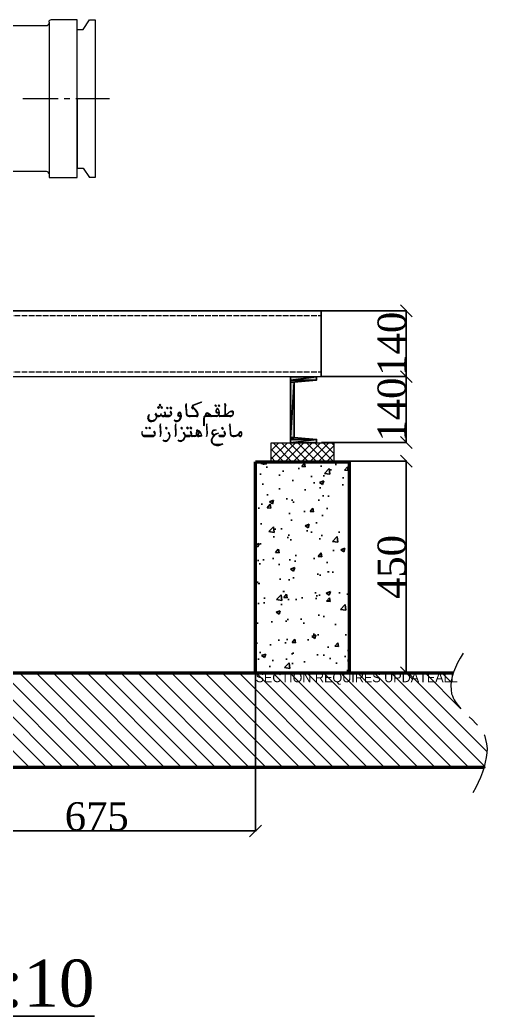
# Model space of a CAD drawing. Header units: millimetres. Extents: x 304 to 3003, y 153 to 2618.
# Drawn here: x 2010 to 3003, y 153 to 2271 of the extents above; entities that cross this region are included whole.
import ezdxf

# ---------------------------------------------------------------- set-up
doc = ezdxf.new("R2010")
doc.units = ezdxf.units.MM
doc.linetypes.add('ACAD_ISO02W100', pattern=[15, 12, -3])
doc.linetypes.add('CENTER', pattern=[50.8, 31.75, -6.35, 6.35, -6.35])
for name, color, linetype, lineweight in [('CL', 2, 'CENTER', 0), ('DL', 8, 'ACAD_ISO02W100', 0), ('Wall', 1, 'Continuous', 50)]:
    doc.layers.add(name, color=color, linetype=linetype, lineweight=lineweight)
doc.layers.add('PDF_0', color=7, linetype='Continuous')
doc.styles.add('nassar2', font='cent.shx', dxfattribs={"height": 60})
doc.dimstyles.new('Nassar2', dxfattribs={"dimtxt": 35, "dimasz": 25, "dimexe": 1.25, "dimexo": 0.625, "dimtad": 1, "dimtxsty": 'nassar2', "dimblk": 'OBLIQUE', "dimcen": 2.5, "dimadec": 0, "dimazin": 0, "dimtfac": 1, "dimtmove": 0, "dimatfit": 3, "dimldrblk": 'OBLIQUE', "dimfxl": 1, "dimarcsym": 0})

# ---------------------------------------------------------------- blocks, each defined once
blk = doc.blocks.new('_Oblique')
at = {"color": 0, "linetype": 'ByBlock', "lineweight": -2}
blk.add_line((-0.5, -0.5), (0.5, 0.5), dxfattribs=at)
blk = doc.blocks.new('*D5')
at = {"color": 0, "lineweight": -2, "transparency": 16777216}
for p, q in [((2510.8, 882.1), (2510.8, 545.3)), ((1835.8, 612.8), (1835.8, 545.3)), ((1835.8, 546.5), (2510.8, 546.5))]:
    blk.add_line(p, q, dxfattribs=at)
at = {"layer": 'Defpoints', "color": 0, "transparency": 16777216}
for p in [(2510.8, 882.7), (1835.8, 613.4), (2510.8, 546.5)]:
    blk.add_point(p, dxfattribs=at)
at = {"color": 0, "lineweight": -2, "transparency": 16777216, "xscale": 25, "yscale": 25, "zscale": 25, "rotation": 180}
blk.add_blockref('_Oblique', (1835.8, 546.5), dxfattribs=at)
at = {"color": 0, "lineweight": -2, "transparency": 16777216, "xscale": 25, "yscale": 25, "zscale": 25}
blk.add_blockref('_Oblique', (2510.8, 546.5), dxfattribs=at)
at = {"color": 0, "transparency": 16777216, "insert": (2173.3, 577.1), "char_height": 60, "attachment_point": 5, "style": 'nassar2'}
blk.add_mtext('675', dxfattribs=at)
blk = doc.blocks.new('*D11')
at = {"color": 0, "lineweight": -2, "transparency": 16777216}
for p, q in [((2651.2, 1652.6), (2832.4, 1652.6)), ((2831.2, 1512.6), (2831.2, 1652.6)), ((2651.2, 1512.6), (2832.4, 1512.6))]:
    blk.add_line(p, q, dxfattribs=at)
at = {"layer": 'Defpoints', "color": 0, "transparency": 16777216}
for p in [(2650.5, 1652.6), (2831.2, 1652.6), (2650.5, 1512.6)]:
    blk.add_point(p, dxfattribs=at)
at = {"color": 0, "lineweight": -2, "transparency": 16777216, "xscale": 25, "yscale": 25, "zscale": 25}
for p, rotation in [((2831.2, 1652.6), 90), ((2831.2, 1512.6), 270)]:
    blk.add_blockref('_Oblique', p, dxfattribs=dict(at, rotation=rotation))
at = {"color": 0, "transparency": 16777216, "insert": (2800.6, 1582.6), "char_height": 60, "attachment_point": 5, "rotation": 90, "style": 'nassar2'}
blk.add_mtext('140', dxfattribs=at)
blk = doc.blocks.new('*D12')
at = {"color": 0, "lineweight": -2, "transparency": 16777216}
for p, q in [((2651.2, 1512.6), (2832.4, 1512.6)), ((2831.2, 1512.6), (2831.2, 1372.6)), ((2651.2, 1372.6), (2832.4, 1372.6))]:
    blk.add_line(p, q, dxfattribs=at)
at = {"layer": 'Defpoints', "color": 0, "transparency": 16777216}
for p in [(2650.5, 1512.6), (2650.5, 1372.6), (2831.2, 1372.6)]:
    blk.add_point(p, dxfattribs=at)
at = {"color": 0, "lineweight": -2, "transparency": 16777216, "xscale": 25, "yscale": 25, "zscale": 25}
for p, rotation in [((2831.2, 1512.6), 90), ((2831.2, 1372.6), 270)]:
    blk.add_blockref('_Oblique', p, dxfattribs=dict(at, rotation=rotation))
at = {"color": 0, "transparency": 16777216, "insert": (2800.6, 1442.6), "char_height": 60, "attachment_point": 5, "rotation": 90, "style": 'nassar2'}
blk.add_mtext('140', dxfattribs=at)
blk = doc.blocks.new('*D13')
at = {"color": 0, "lineweight": -2, "transparency": 16777216}
for p, q in [((2711.5, 1332.8), (2832.4, 1332.8)), ((2831.2, 882.8), (2831.2, 1332.8)), ((2711.5, 882.8), (2832.4, 882.8))]:
    blk.add_line(p, q, dxfattribs=at)
at = {"layer": 'Defpoints', "color": 0, "transparency": 16777216}
for p in [(2710.9, 1332.8), (2831.2, 1332.8), (2710.9, 882.8)]:
    blk.add_point(p, dxfattribs=at)
at = {"color": 0, "lineweight": -2, "transparency": 16777216, "xscale": 25, "yscale": 25, "zscale": 25}
for p, rotation in [((2831.2, 1332.8), 90), ((2831.2, 882.8), 270)]:
    blk.add_blockref('_Oblique', p, dxfattribs=dict(at, rotation=rotation))
at = {"color": 0, "transparency": 16777216, "insert": (2800.6, 1107.8), "char_height": 60, "attachment_point": 5, "rotation": 90, "style": 'nassar2'}
blk.add_mtext('450', dxfattribs=at)

msp = doc.modelspace()

# ---------------------------------------------------------------- hatches: boundary and pattern name
at = {"true_color": 0x000007}
h = msp.add_hatch(color=7, dxfattribs=at)
h.paths.add_polyline_path([(2585.244, 1512.248), (2640.546, 1512.248), (2585.244, 1505.401)])
h.paths.add_polyline_path([(2640.546, 1512.248), (2585.244, 1505.401), (2640.546, 1505.401)])
h = msp.add_hatch(color=7, dxfattribs=at)
h.paths.add_polyline_path([(2585.244, 1505.401), (2640.546, 1505.401), (2585.244, 1500.66)])
h.paths.add_polyline_path([(2640.546, 1505.401), (2585.244, 1500.66), (2592.618, 1500.66)])
h = msp.add_hatch(color=7, dxfattribs=at)
h.paths.add_polyline_path([(2585.244, 1500.66), (2592.618, 1500.66), (2585.244, 1383.209)])
h.paths.add_polyline_path([(2592.618, 1500.66), (2585.244, 1383.209), (2592.618, 1383.209)])
h = msp.add_hatch(color=7, dxfattribs=at)
h.paths.add_polyline_path([(2585.244, 1383.209), (2592.618, 1383.209), (2585.244, 1378.995)])
h.paths.add_polyline_path([(2592.618, 1383.209), (2585.244, 1378.995), (2640.546, 1378.995)])
h = msp.add_hatch(color=7, dxfattribs=at)
h.paths.add_polyline_path([(2585.244, 1378.995), (2640.546, 1378.995), (2585.244, 1372.148)])
h.paths.add_polyline_path([(2640.546, 1378.995), (2585.244, 1372.148), (2640.546, 1372.148)])
h = msp.add_hatch()
h.set_pattern_fill('AR-CONC', color=4, scale=0.5)
h.set_pattern_definition([(50, (2673.42, -0.13), (91.0923, -7.9695), [9.525, -104.775]), (355, (2673.42, -0.13), (-17.622, 95.5284), [7.62, -83.82]), (100.4514, (2681.01, -0.79), (73.4706, 87.559), [8.095, -89.045]), (46.184, (2673.42, 25.27), (135.54, -21.021), [14.287, -157.162]), (96.636, (2684.72, 23.52), (118.702, 123.713), [12.143, -133.568]), (351.184, (2673.42, 25.27), (118.702, 123.713), [11.43, -125.73]), (21, (2686.12, 18.92), (75.807, -51.1326), [9.525, -104.775]), (326, (2686.12, 18.92), (30.901, 92.094), [7.62, -83.82]), (71.4514, (2692.44, 14.66), (106.708, 40.9614), [8.095, -89.045]), (37.5, (2673.42, -0.13), (1.5443, 42.2775), [0, -82.804, 0, -85.09, 0, -84.1375]), (7.5, (2673.42, -0.13), (33.4098, 50.0903), [0, -48.514, 0, -80.899, 0, -32.0675]), (327.5, (2645.1, -0.13), (67.7953, -2.8644), [0, -31.75, 0, -99.06, 0, -131.445]), (317.5, (2632.4, -0.13), (74.0646, 12.7132), [0, -41.275, 0, -65.786, 0, -93.345])])
h.paths.add_polyline_path([(2710.859, 1330.917), (2510.718, 1330.917), (2510.718, 881.947), (2710.859, 881.947)])
at = {"ltscale": 4}
h = msp.add_hatch(dxfattribs=at)
h.set_pattern_fill('ANSI31', color=256, scale=8, angle=90)
h.set_pattern_definition([(135, (74486.954, 28013.582), (-17.960512, -17.960512), [])])
h.paths.add_polyline_path([(1915.809, 881.974), (2931.045, 881.947), (2928.645, 874.749), (2926.539, 865.269), (2926.012, 855.788), (2926.539, 846.834), (2927.592, 838.407), (2929.172, 833.667), (2930.752, 829.454), (2932.859, 825.24), (2934.966, 821.553), (2941.286, 813.126), (2947.079, 806.279), (2996.588, 750.977), (2997.115, 749.924), (2999.748, 740.97), (3001.855, 732.016), (3002.908, 722.009), (3002.382, 712.529), (3001.328, 702.522), (2999.222, 692.515), (2996.708, 682.459), (1915.809, 682.38)])

# ---------------------------------------------------------------- linework, layer by layer
for p, q in [((935.813, 881.947), (2420.813, 881.947)), ((310.037, 682.459), (2439.17, 682.459))]:
    msp.add_line(p, q)
at = {"color": 7, "linetype": 'Continuous', "lineweight": 20, "true_color": 0x000007}
for points in [[(2131.414, 2271.173), (2076.638, 2271.173), (2076.638, 2271.173)], [(2131.414, 1936.199), (2131.414, 2271.173), (2131.414, 2271.173)], [(2144.581, 2251.159), (2157.748, 2271.173), (2157.748, 2271.173)], [(2157.748, 2271.173), (2169.862, 2271.173), (2169.862, 1936.199), (2157.748, 1936.199)], [(1806.447, 2259.059), (2066.631, 2259.059), (2066.631, 2259.059)], [(2071.898, 2266.433), (2071.898, 2263.8), (2071.898, 2263.8)], [(2071.898, 2263.8), (2071.898, 1943.573), (2071.898, 1943.573)], [(2131.414, 2103.686), (2131.414, 2251.159), (2131.414, 2251.159)], [(2131.414, 2251.159), (2144.581, 2251.159), (2144.581, 2251.159)], [(2091.385, 2103.686), (2016.069, 2103.686), (2016.069, 2103.686)], [(2116.14, 2103.686), (2104.026, 2103.686), (2104.026, 2103.686)], [(2200.41, 2103.686), (2128.78, 2103.686), (2128.78, 2103.686)], [(2131.414, 2103.686), (2131.414, 1956.213), (2131.414, 1956.213)], [(2131.414, 1956.213), (2144.581, 1956.213), (2144.581, 1956.213)], [(2144.581, 1956.213), (2157.748, 1936.199), (2157.748, 1936.199)], [(2066.631, 1948.84), (1806.447, 1948.84), (1806.447, 1948.84)], [(2071.898, 1943.573), (2071.898, 1936.199), (2071.898, 1936.199)], [(2071.898, 1936.199), (2131.414, 1936.199), (2131.414, 1936.199)], [(2585.244, 1512.248), (2585.244, 1372.148), (2585.244, 1372.148)], [(2592.618, 1500.66), (2592.618, 1383.209), (2592.618, 1383.209)], [(2640.546, 1378.995), (2640.546, 1372.148), (2640.546, 1378.995), (2592.618, 1383.209)], [(2544.162, 1337.914), (2578.397, 1372.148), (2578.397, 1372.148)], [(2544.162, 1355.294), (2560.49, 1372.148), (2560.49, 1372.148)], [(2571.55, 1331.067), (2544.162, 1358.454), (2544.162, 1358.454)], [(2588.931, 1331.067), (2548.376, 1372.148), (2548.376, 1372.148)], [(2555.223, 1331.067), (2595.778, 1372.148), (2595.778, 1372.148)], [(2606.838, 1331.067), (2565.757, 1372.148), (2565.757, 1372.148)], [(2572.604, 1331.067), (2613.685, 1372.148), (2613.685, 1372.148)], [(2624.219, 1331.067), (2583.137, 1372.148), (2583.137, 1372.148)], [(2640.546, 1372.148), (2585.244, 1372.148), (2585.244, 1372.148)], [(2589.984, 1331.067), (2631.066, 1372.148), (2631.066, 1372.148)], [(2642.127, 1331.067), (2601.045, 1372.148), (2601.045, 1372.148)], [(2607.892, 1331.067), (2648.973, 1372.148), (2648.973, 1372.148)], [(2660.034, 1331.067), (2618.952, 1372.148), (2618.952, 1372.148)], [(2625.272, 1331.067), (2666.354, 1372.148), (2666.354, 1372.148)], [(2677.415, 1331.593), (2636.86, 1372.148), (2636.86, 1372.148)], [(2643.18, 1331.067), (2677.415, 1365.301), (2677.415, 1365.301)], [(2677.415, 1348.974), (2654.24, 1372.148), (2654.24, 1372.148)], [(2677.415, 1366.881), (2672.148, 1372.148), (2672.148, 1372.148)], [(2553.643, 1331.067), (2544.162, 1341.074), (2544.162, 1341.074)], [(2661.087, 1331.067), (2677.415, 1347.394), (2677.415, 1347.394)], [(2951.82, 924.784), (2945.499, 914.251), (2940.232, 904.244), (2935.492, 894.236), (2931.805, 884.229), (2928.645, 874.749), (2926.539, 865.269), (2926.012, 855.788), (2926.539, 846.834), (2927.592, 838.407), (2929.172, 833.667), (2930.752, 829.454), (2932.859, 825.24), (2934.966, 821.553), (2941.286, 813.126), (2947.079, 806.279)], [(2964.987, 788.899), (2971.834, 782.578), (2979.207, 774.678), (2982.368, 771.518)], [(2996.588, 750.977), (2997.115, 749.924), (2999.748, 740.97), (3001.855, 732.016), (3002.908, 722.009), (3002.382, 712.529), (3001.328, 702.522), (2999.222, 692.515), (2996.588, 681.981), (2992.901, 671.447), (2988.688, 660.387), (2983.948, 649.853), (2978.681, 638.792), (2972.887, 627.732)]]:
    msp.add_lwpolyline(points, dxfattribs=at)
for points in [[(798.73, 1512.221), (2650.546, 1512.622), (2650.547, 1652.649)], [(798.73, 1652.618), (2650.547, 1652.618)]]:
    msp.add_lwpolyline(points)
at = {"color": 7, "linetype": 'Continuous', "lineweight": -2, "true_color": 0x000007}
for points in [[(2585.244, 1512.248), (2640.546, 1512.248), (2585.244, 1505.401)], [(2640.546, 1512.248), (2585.244, 1505.401), (2640.546, 1505.401)], [(2585.244, 1505.401), (2640.546, 1505.401), (2585.244, 1500.66)], [(2640.546, 1505.401), (2585.244, 1500.66), (2592.618, 1500.66)], [(2585.244, 1500.66), (2592.618, 1500.66), (2585.244, 1383.209)], [(2592.618, 1500.66), (2585.244, 1383.209), (2592.618, 1383.209)], [(2585.244, 1383.209), (2592.618, 1383.209), (2585.244, 1378.995)], [(2592.618, 1383.209), (2585.244, 1378.995), (2640.546, 1378.995)], [(2585.244, 1378.995), (2640.546, 1378.995), (2585.244, 1372.148)], [(2640.546, 1378.995), (2585.244, 1372.148), (2640.546, 1372.148)]]:
    msp.add_lwpolyline(points, close=True, dxfattribs=at)
at = {"color": 7, "linetype": 'Continuous', "lineweight": 20}
msp.add_lwpolyline([(2544.162, 1372.148), (2677.415, 1372.148), (2677.415, 1331.067), (2544.162, 1331.067)], close=True, dxfattribs=at)
at = {"color": 7, "linetype": 'Continuous', "lineweight": 20, "true_color": 0x000007}
for points in [[(2076.638, 2271.173), (2073.478, 2271.173), (2071.371, 2269.066), (2071.371, 2266.433)], [(2066.631, 2259.059), (2069.264, 2259.059), (2071.371, 2261.166), (2071.371, 2263.8)], [(2071.371, 1944.099), (2071.371, 1946.733), (2069.264, 1948.84), (2066.631, 1948.84)]]:
    msp.add_open_spline(points, degree=3, dxfattribs=at)
at = {"layer": 'CL'}
msp.add_arc((2510.788, 882.766), 1, 0, 180, dxfattribs=at)
msp.add_arc((2510.788, 882.766), 1, 0, 180, dxfattribs=at)
at = {"layer": 'Defpoints'}
msp.add_line((2510.788, 882.766), (2511.788, 882.766), dxfattribs=at)
at = {"layer": 'DL'}
for points in [[(798.73, 1642.618), (2650.547, 1642.618)], [(798.73, 1522.221), (2650.546, 1522.764)]]:
    msp.add_lwpolyline(points, dxfattribs=at)
at = {"layer": 'PDF_0', "lineweight": 18}
for points in [[(2306.314, 1446.709), (2304.197, 1448.825), (2302.685, 1447.313), (2304.5, 1445.197)], [(2309.64, 1451.849), (2307.523, 1453.966), (2306.011, 1452.151), (2307.826, 1450.035)], [(2313.268, 1446.709), (2311.152, 1448.825), (2309.64, 1447.313), (2311.756, 1445.197)], [(2325.363, 1445.802), (2323.246, 1447.918), (2321.734, 1446.104), (2323.851, 1443.987)], [(2332.619, 1445.802), (2330.503, 1447.918), (2328.689, 1446.104), (2330.805, 1443.987)], [(2427.864, 1450.64), (2425.748, 1452.756), (2423.933, 1451.244), (2426.05, 1449.128)], [(2434.819, 1450.64), (2432.702, 1452.756), (2431.19, 1451.244), (2433.307, 1449.128)], [(2280.613, 1403.168), (2278.496, 1405.285), (2276.984, 1403.773), (2279.101, 1401.657)], [(2287.567, 1403.168), (2285.753, 1405.285), (2283.939, 1403.773), (2286.055, 1401.657)], [(2308.128, 1385.329), (2309.64, 1388.957), (2310.245, 1391.376), (2308.733, 1412.239), (2307.523, 1408.006), (2308.733, 1388.655)], [(2323.246, 1402.866), (2321.13, 1404.983), (2319.618, 1403.168), (2321.432, 1401.052)], [(2340.179, 1385.329), (2341.993, 1388.957), (2342.295, 1391.376), (2341.086, 1412.239), (2339.876, 1408.006), (2340.783, 1388.655)], [(2355.297, 1402.866), (2353.18, 1404.983), (2351.668, 1403.168), (2353.785, 1401.052)], [(2367.996, 1403.168), (2365.88, 1405.285), (2364.368, 1403.773), (2366.484, 1401.657)], [(2375.253, 1403.168), (2373.136, 1405.285), (2371.322, 1403.773), (2373.439, 1401.657)], [(2406.699, 1385.329), (2408.211, 1388.957), (2408.815, 1391.376), (2407.606, 1412.239), (2406.396, 1408.006), (2407.303, 1388.655)], [(2442.68, 1402.564), (2440.563, 1404.68), (2438.749, 1403.168), (2440.866, 1401.052)]]:
    msp.add_lwpolyline(points, close=True, dxfattribs=at)
for points in [[(2305.407, 1446.104), (2303.29, 1448.221)], [(2308.733, 1450.942), (2306.616, 1453.058)], [(2312.663, 1446.104), (2310.547, 1448.221)], [(2324.456, 1444.895), (2322.641, 1447.011)], [(2331.712, 1444.895), (2329.596, 1447.011)], [(2364.972, 1433.102), (2363.763, 1454.57), (2362.856, 1453.966), (2361.646, 1451.547), (2362.251, 1448.825), (2363.763, 1433.102)], [(2364.368, 1432.8), (2363.158, 1450.035), (2362.554, 1452.756)], [(2376.765, 1447.616), (2377.672, 1443.383), (2375.253, 1445.499)], [(2378.881, 1452.756), (2395.814, 1458.803), (2394.906, 1457.292), (2380.393, 1452.151)], [(2426.957, 1450.035), (2424.841, 1452.151)], [(2433.911, 1450.035), (2432.097, 1452.151)], [(2445.401, 1451.849), (2445.401, 1432.8), (2446.611, 1432.8), (2446.611, 1450.64), (2447.215, 1450.035), (2448.123, 1452.151)], [(2299.359, 1434.917), (2297.848, 1432.8)], [(2318.106, 1437.335), (2316.594, 1435.824)], [(2329.596, 1429.776), (2318.408, 1429.776)], [(2329.898, 1429.172), (2328.689, 1428.869), (2319.315, 1428.869)], [(2320.525, 1427.66), (2327.177, 1427.66)], [(2330.503, 1438.847), (2329.293, 1437.335)], [(2329.898, 1437.94), (2331.108, 1436.428), (2332.015, 1434.614)], [(2352.273, 1428.869), (2348.04, 1428.869), (2346.831, 1429.474), (2345.923, 1431.591)], [(2347.738, 1435.219), (2348.947, 1436.126), (2349.854, 1436.126), (2351.668, 1434.009)], [(2348.342, 1427.66), (2353.18, 1427.66)], [(2353.18, 1429.776), (2349.552, 1429.776)], [(2368.903, 1429.776), (2383.719, 1429.776)], [(2385.533, 1428.869), (2369.81, 1428.869)], [(2369.81, 1427.66), (2371.927, 1427.66)], [(2385.533, 1427.66), (2371.02, 1427.66)], [(2401.559, 1423.427), (2401.559, 1408.913), (2400.954, 1408.309), (2400.954, 1424.636)], [(2413.653, 1428.869), (2404.885, 1428.869), (2403.07, 1427.962), (2401.559, 1426.148)], [(2410.932, 1435.219), (2415.467, 1431.591), (2413.955, 1427.66), (2405.489, 1427.66)], [(2407.001, 1434.614), (2408.211, 1435.219), (2409.118, 1434.917), (2414.258, 1430.683)], [(2414.56, 1429.776), (2427.259, 1429.776)], [(2432.097, 1430.683), (2428.771, 1428.869), (2415.467, 1428.869)], [(2427.259, 1427.66), (2416.677, 1427.66)], [(2433.004, 1429.776), (2459.31, 1429.776)], [(2457.798, 1428.869), (2433.911, 1428.869)], [(2456.589, 1427.66), (2435.121, 1427.66)], [(2279.706, 1402.564), (2277.589, 1404.378)], [(2286.962, 1402.564), (2284.846, 1404.378)], [(2309.035, 1388.957), (2309.337, 1390.167), (2308.128, 1409.216)], [(2322.339, 1401.959), (2320.223, 1404.075)], [(2341.388, 1388.957), (2341.388, 1390.167), (2340.481, 1409.216)], [(2354.692, 1401.959), (2352.576, 1404.075)], [(2367.089, 1402.564), (2365.275, 1404.378)], [(2374.346, 1402.564), (2372.229, 1404.378)], [(2407.606, 1388.957), (2407.908, 1390.167), (2407.001, 1409.216)], [(2441.773, 1401.959), (2439.656, 1403.773)], [(2458.403, 1390.469), (2457.194, 1412.239), (2456.286, 1411.332), (2455.077, 1408.913), (2455.984, 1406.494), (2457.194, 1390.469)], [(2457.798, 1390.167), (2456.589, 1407.401), (2455.984, 1410.123)], [(2295.126, 1386.538), (2293.917, 1386.236), (2274.868, 1386.236), (2273.356, 1386.538), (2271.844, 1387.143)], [(2294.824, 1387.143), (2273.658, 1387.143)], [(2275.775, 1385.329), (2292.405, 1385.329)], [(2295.731, 1396.516), (2294.219, 1394.702)], [(2295.126, 1395.307), (2296.336, 1393.795), (2297.243, 1391.981)], [(2372.532, 1386.538), (2371.322, 1386.236), (2361.949, 1386.236)], [(2363.158, 1385.329), (2369.81, 1385.329)], [(2373.136, 1396.516), (2371.927, 1394.702)], [(2372.532, 1395.307), (2373.741, 1393.795), (2374.648, 1391.981)], [(2374.043, 1387.143), (2383.719, 1387.143)], [(2385.836, 1387.143), (2383.417, 1386.236), (2375.253, 1386.236)], [(2381.3, 1385.329), (2376.16, 1385.329)], [(2386.44, 1388.05), (2385.533, 1389.864)], [(2386.44, 1397.726), (2390.371, 1396.516), (2393.395, 1394.4)], [(2395.814, 1387.143), (2394.302, 1386.236), (2389.766, 1386.236), (2387.65, 1387.143)], [(2390.673, 1387.143), (2393.999, 1387.143)], [(2443.889, 1387.143), (2432.702, 1387.143)], [(2444.192, 1386.538), (2442.982, 1386.236), (2433.609, 1386.236)], [(2434.819, 1385.329), (2441.471, 1385.329)], [(2444.797, 1396.516), (2443.587, 1394.702)], [(2444.192, 1395.307), (2445.401, 1393.795), (2446.308, 1391.981)], [(2462.334, 1387.143), (2466.264, 1387.143)], [(2463.543, 1385.329), (2465.357, 1385.329)], [(2477.15, 1392.586), (2473.219, 1388.05)], [(2477.754, 1385.329), (2473.824, 1389.26)], [(2474.731, 1389.26), (2477.754, 1386.538), (2478.661, 1385.934), (2479.871, 1386.538), (2481.383, 1388.05)], [(2481.685, 1391.981), (2480.476, 1393.795), (2479.266, 1394.4), (2477.452, 1393.19)]]:
    msp.add_lwpolyline(points, dxfattribs=at)
for points in [[(2383.648, 1430.086, 0.41725407), (2387.301, 1433.337, 0.15748651), (2376.495, 1447.883)], [(2432.645, 1441.374, 0.6063276), (2427.014, 1441.374, 0.38592407), (2428.098, 1437.245)], [(2433.825, 1434.432, 0.20473629), (2430.713, 1444.871, 0.43299412), (2428.739, 1444.651)], [(2282.13, 1423.504, -0.18110539), (2285.132, 1432.009, 0.11021726), (2283.043, 1425.074, 0.21257862), (2284.077, 1422.178)], [(2283.079, 1422.206, 0.23621891), (2289.341, 1418.288, 0.15747958), (2297.424, 1420.775)], [(2297.516, 1421.179, 0.26770238), (2300.266, 1426.131, 0.16534837), (2297.772, 1433.198)], [(2299.378, 1431.386, 0.67714591), (2309.758, 1430.971, 0.27558448), (2314.54, 1427.674, 0.40157223), (2319.286, 1431.534)], [(2299.62, 1431.533, 0.10236354), (2306.827, 1430.079, 0.28347809), (2309.571, 1431.815, 0.07863973), (2310.183, 1433.854)], [(2309.946, 1431.266, 0.15747367), (2316.074, 1429.785, 0.86611539), (2316.507, 1436.055)], [(2329.444, 1430.079, 0.53548612), (2331.828, 1433.728, 0.12595079), (2328.928, 1437.457)], [(2337.888, 1420.436, 0.51969524), (2352.684, 1427.746, 0.31492829), (2350.023, 1434.705)], [(2348.376, 1436.952, 0.17324239), (2345.444, 1431.716, 0.4881371), (2348.084, 1427.964)], [(2406.396, 1433.405), (2404.582, 1430.986), (2406.094, 1434.614, -0.51186379), (2410.757, 1435.221)], [(2405.792, 1429.776), (2413.653, 1429.776), (2408.815, 1433.707, 0.3544211), (2406.286, 1433.347)], [(2464.113, 1436.744, 0.47244666), (2459.867, 1439.254, 0.09446494), (2451.571, 1434.484)], [(2420.938, 1398.549, 0.31495142), (2418.028, 1391.69, 0.3621915), (2423.285, 1387.446)], [(2420.799, 1398.678, -0.30708343), (2427.04, 1398.523, 0.20470465), (2419.79, 1396.658)], [(2292.119, 1385.331, 0.35432667), (2297.401, 1389.393, 0.24409499), (2295.313, 1396.471)], [(2294.672, 1387.445, 0.53548612), (2297.057, 1391.095, 0.12595079), (2294.156, 1394.824)], [(2325.967, 1393.795), (2324.758, 1392.283, -0.33858744), (2328.196, 1384.449)], [(2372.229, 1387.143), (2361.042, 1387.143, -0.26773869), (2354.215, 1375.585)], [(2358.32, 1393.795), (2357.111, 1392.283, -0.33858744), (2360.548, 1384.449)], [(2372.077, 1387.445, 0.53548612), (2374.462, 1391.095, 0.12595079), (2371.561, 1394.824)], [(2396.395, 1388.123, -0.38583965), (2393.092, 1385.329), (2390.371, 1385.329)], [(2443.737, 1387.445, 0.53548612), (2446.122, 1391.095, 0.12595079), (2443.222, 1394.824)], [(2473.219, 1389.26), (2470.8, 1387.143), (2468.079, 1386.236), (2463.543, 1386.236, -0.34648821), (2457.5, 1390.256)], [(2473.308, 1388.237, -0.21256689), (2466.567, 1385.329), (2464.45, 1385.329)], [(2479.429, 1385.451, 0.45670162), (2480.071, 1395.217, 0.46473752), (2478.001, 1395.029)]]:
    msp.add_lwpolyline(points, format="xyb", dxfattribs=at)
for centre, radius, start, end in [((2385.684, 1444.743), 10.734, 131.818581, 176.363478), ((2382.056, 1447.465), 4.989, 114.480482, 172.752627), ((2362.403, 1424.485), 27.968, 16.704108, 57.766179), ((2437.086, 1436.882), 11.036, 136.415502, 170.451997), ((2429.829, 1442.324), 1.664, 20.870184, 150.975368), ((2416.527, 1435.37), 17.384, 4.157943, 20.375507), ((2447.367, 1453.512), 2.57, 125.45744, 214.526044), ((2448.274, 1454.117), 2.873, 172.341905, 247.149088), ((2448.575, 1455.024), 2.569, 168.381182, 258.98567), ((2288.625, 1423.88), 6.803, 182.058765, 255.257517), ((2290.44, 1428.114), 8.921, 223.693879, 266.492273), ((2289.835, 1428.416), 11.339, 255.646426, 35.7367), ((2290.44, 1432.95), 13.454, 266.653361, 300.692489), ((2289.836, 1427.207), 10.733, 355.411188, 36.477075), ((2304.953, 1435.37), 6.501, 233.442738, 303.371366), ((2304.042, 1433.254), 6.203, 343.55445, 6.915975), ((2314.628, 1433.555), 4.988, 232.414436, 327.59056), ((2312.815, 1432.044), 6.803, 20.7816, 44.161749), ((2310.698, 1432.649), 8.919, 353.038951, 34.101361), ((2320.373, 1429.927), 1.964, 179.690553, 270.309447), ((2327.026, 1433.254), 5.292, 268.545502, 346.587878), ((2324.606, 1433.556), 8.013, 348.953469, 43.822964), ((2343.354, 1422.973), 5.896, 204.406018, 299.588892), ((2339.422, 1429.928), 14.06, 299.768681, 351.216612), ((2349.098, 1432.649), 2.57, 126.05757, 276.673314), ((2348.796, 1432.347), 2.57, 67.327691, 122.206881), ((2349.401, 1435.672), 1.361, 46.254429, 133.745571), ((2341.843, 1429.323), 11.337, 352.812372, 40.827856), ((2369.357, 1433.858), 5.896, 186.108406, 272.066302), ((2369.659, 1434.765), 5.896, 198.548463, 274.990855), ((2369.357, 1434.765), 4.989, 198.093756, 274.526109), ((2370.867, 1429.927), 1.964, 179.690553, 270.309447), ((2384.778, 1432.346), 3.477, 277.753804, 23.290107), ((2385.382, 1431.44), 3.78, 270.042868, 17.021568), ((2405.943, 1424.787), 5.292, 92.412247, 179.927671), ((2405.943, 1423.275), 4.687, 99.649567, 176.073555), ((2416.524, 1429.927), 1.964, 179.690553, 270.309447), ((2428.318, 1438.394), 2.268, 170.202434, 253.018624), ((2430.132, 1441.115), 4.687, 224.452065, 311.966444), ((2426.806, 1435.068), 7.106, 272.594288, 353.822003), ((2427.713, 1435.974), 6.198, 266.817707, 5.005144), ((2429.83, 1443.231), 7.71, 252.766668, 299.049929), ((2430.434, 1440.813), 4.082, 236.550549, 320.944658), ((2434.969, 1429.927), 1.964, 179.690553, 270.309447), ((2438.296, 1451.091), 21.315, 272.547742, 308.349254), ((2439.505, 1449.278), 19.199, 269.450426, 312.259811), ((2461.578, 1424.787), 13.758, 105.583986, 132.527322), ((2456.438, 1435.672), 7.71, 269.451086, 9.122392), ((2457.043, 1436.277), 7.407, 273.184125, 303.682961), ((2459.159, 1433.858), 4.082, 12.96812, 105.110331), ((2460.066, 1435.068), 3.477, 48.049656, 113.02265), ((2459.159, 1434.16), 4.081, 269.615532, 10.779779), ((2458.856, 1434.765), 4.687, 343.676805, 41.929371), ((2387.196, 1397.272), 1.663, 68.224866, 195.75439), ((2385.08, 1387.899), 11.036, 0.57736, 77.013302), ((2274.112, 1392.737), 5.291, 139.72409, 261.981691), ((2275.322, 1391.83), 6.501, 140.868004, 272.267113), ((2318.56, 1386.69), 10.13, 241.117333, 346.658038), ((2319.165, 1380.642), 5.896, 204.406018, 299.588892), ((2316.744, 1388.205), 12.854, 291.528444, 311.325484), ((2315.234, 1387.294), 13.455, 299.513519, 359.468504), ((2320.676, 1386.69), 8.012, 10.799203, 51.862075), ((2319.164, 1387.294), 9.828, 359.243422, 45.519045), ((2350.61, 1386.69), 10.13, 241.117333, 346.658038), ((2351.215, 1380.642), 5.896, 204.406018, 299.588892), ((2348.794, 1388.205), 12.854, 291.528444, 311.325484), ((2352.727, 1386.69), 8.012, 10.799203, 51.862075), ((2351.214, 1387.294), 9.828, 359.243422, 45.519045), ((2363.006, 1387.294), 1.964, 179.690553, 270.309447), ((2369.659, 1390.621), 5.292, 268.545502, 346.587878), ((2367.24, 1390.923), 8.013, 348.953469, 43.822964), ((2376.008, 1387.294), 1.964, 179.690553, 270.309447), ((2380.544, 1396.97), 11.641, 272.87384, 334.505489), ((2383.87, 1394.853), 7.408, 269.724161, 342.928375), ((2390.22, 1391.225), 5.897, 129.701519, 268.575124), ((2385.684, 1386.084), 10.432, 23.001147, 91.283939), ((2390.219, 1392.132), 4.686, 158.844128, 274.304629), ((2388.103, 1393.039), 2.57, 350.657862, 161.262085), ((2388.103, 1393.039), 2.873, 337.996084, 124.026601), ((2393.848, 1389.412), 1.967, 272.546447, 27.976679), ((2425.9, 1376.409), 9.223, 159.661218, 250.269387), ((2435.574, 1372.781), 19.805, 99.909296, 159.856755), ((2426.505, 1377.618), 8.921, 157.518385, 257.184263), ((2437.691, 1370.664), 22.224, 104.447795, 152.456754), ((2423.782, 1393.946), 5.594, 190.743261, 268.787777), ((2421.666, 1394.248), 3.175, 130.164071, 203.350697), ((2424.69, 1395.761), 6.502, 206.299654, 276.21852), ((2434.666, 1387.294), 1.964, 179.690553, 270.309447), ((2441.319, 1390.621), 5.292, 268.545502, 346.587878), ((2438.9, 1390.923), 8.013, 348.953469, 43.822964), ((2463.089, 1391.527), 5.896, 186.108406, 272.066302), ((2462.787, 1392.132), 4.989, 198.093756, 274.526109), ((2464.298, 1387.294), 1.964, 179.690553, 270.309447), ((2464.904, 1402.11), 14.665, 275.169844, 331.737332), ((2479.115, 1391.225), 4.082, 185.9734, 264.0266), ((2478.813, 1390.923), 2.872, 11.221956, 133.47208), ((2478.51, 1386.387), 1.36, 219.123005, 308.196612), ((2478.813, 1390.317), 2.872, 268.686521, 18.540836), ((2319.165, 1382.458), 6.804, 240.899812, 290.626951), ((2351.215, 1382.458), 6.804, 240.899812, 290.626951), ((2430.434, 1392.131), 24.642, 247.483078, 286.793781), ((2429.83, 1386.992), 20.712, 250.076456, 304.947042), ((2430.434, 1411.183), 42.484, 261.761078, 285.138852)]:
    msp.add_arc(centre, radius, start, end, dxfattribs=at)
at = {"layer": 'Wall'}
for points in [[(2510.718, 882.298), (2510.718, 1331.268)], [(2510.718, 882.721), (2510.718, 1331.067)], [(2710.859, 1331.067), (2510.718, 1331.067)], [(2710.859, 882.766), (2710.859, 1331.067)], [(2931.045, 881.947), (375.661, 881.947)], [(310.037, 681.981), (2996.588, 682.459), (2996.588, 682.459)]]:
    msp.add_lwpolyline(points, dxfattribs=at)

# ---------------------------------------------------------------- texts
at = {"insert": (2510.788, 882.766), "char_height": 20, "width": 900, "attachment_point": 1}
msp.add_mtext('SECTION REQUIRES UPDATEALL', dxfattribs=at)
at = {"transparency": 33554666, "insert": (1056.518, 272.816), "char_height": 100, "attachment_point": 1}
msp.add_mtext_dynamic_manual_height_columns('{\\Fcent|c0;\\L\\C6;SEC AT B-B 1:10}', width=1469.98149, gutter_width=12.5, heights=[145.389], dxfattribs=at)

# ---------------------------------------------------------------- dimensions: what is measured, and where the dimension line sits
for base, p1, p2, picture, middle in [((2831.199, 1652.618), (2650.546, 1512.622), (2650.546, 1652.618), '*D11', (2800.574, 1582.62)), ((2831.199, 1372.618), (2650.546, 1512.622), (2650.546, 1372.618), '*D12', (2800.574, 1442.62)), ((2831.199, 1332.766), (2710.859, 882.766), (2710.859, 1332.766), '*D13', (2800.574, 1107.766))]:
    dim = msp.add_linear_dim(base=base, p1=p1, p2=p2, angle=90, dimstyle='Nassar2')
    dim.commit()
    dim.dimension.update_dxf_attribs({"geometry": picture, "text_midpoint": middle})
dim = msp.add_linear_dim(base=(2510.788, 546.515), p1=(1835.788, 613.386), p2=(2510.788, 882.721), dimstyle='Nassar2')
dim.commit()
dim.dimension.update_dxf_attribs({"geometry": '*D5', "text_midpoint": (2173.288, 577.14)})

doc.saveas('drawing.dxf')
